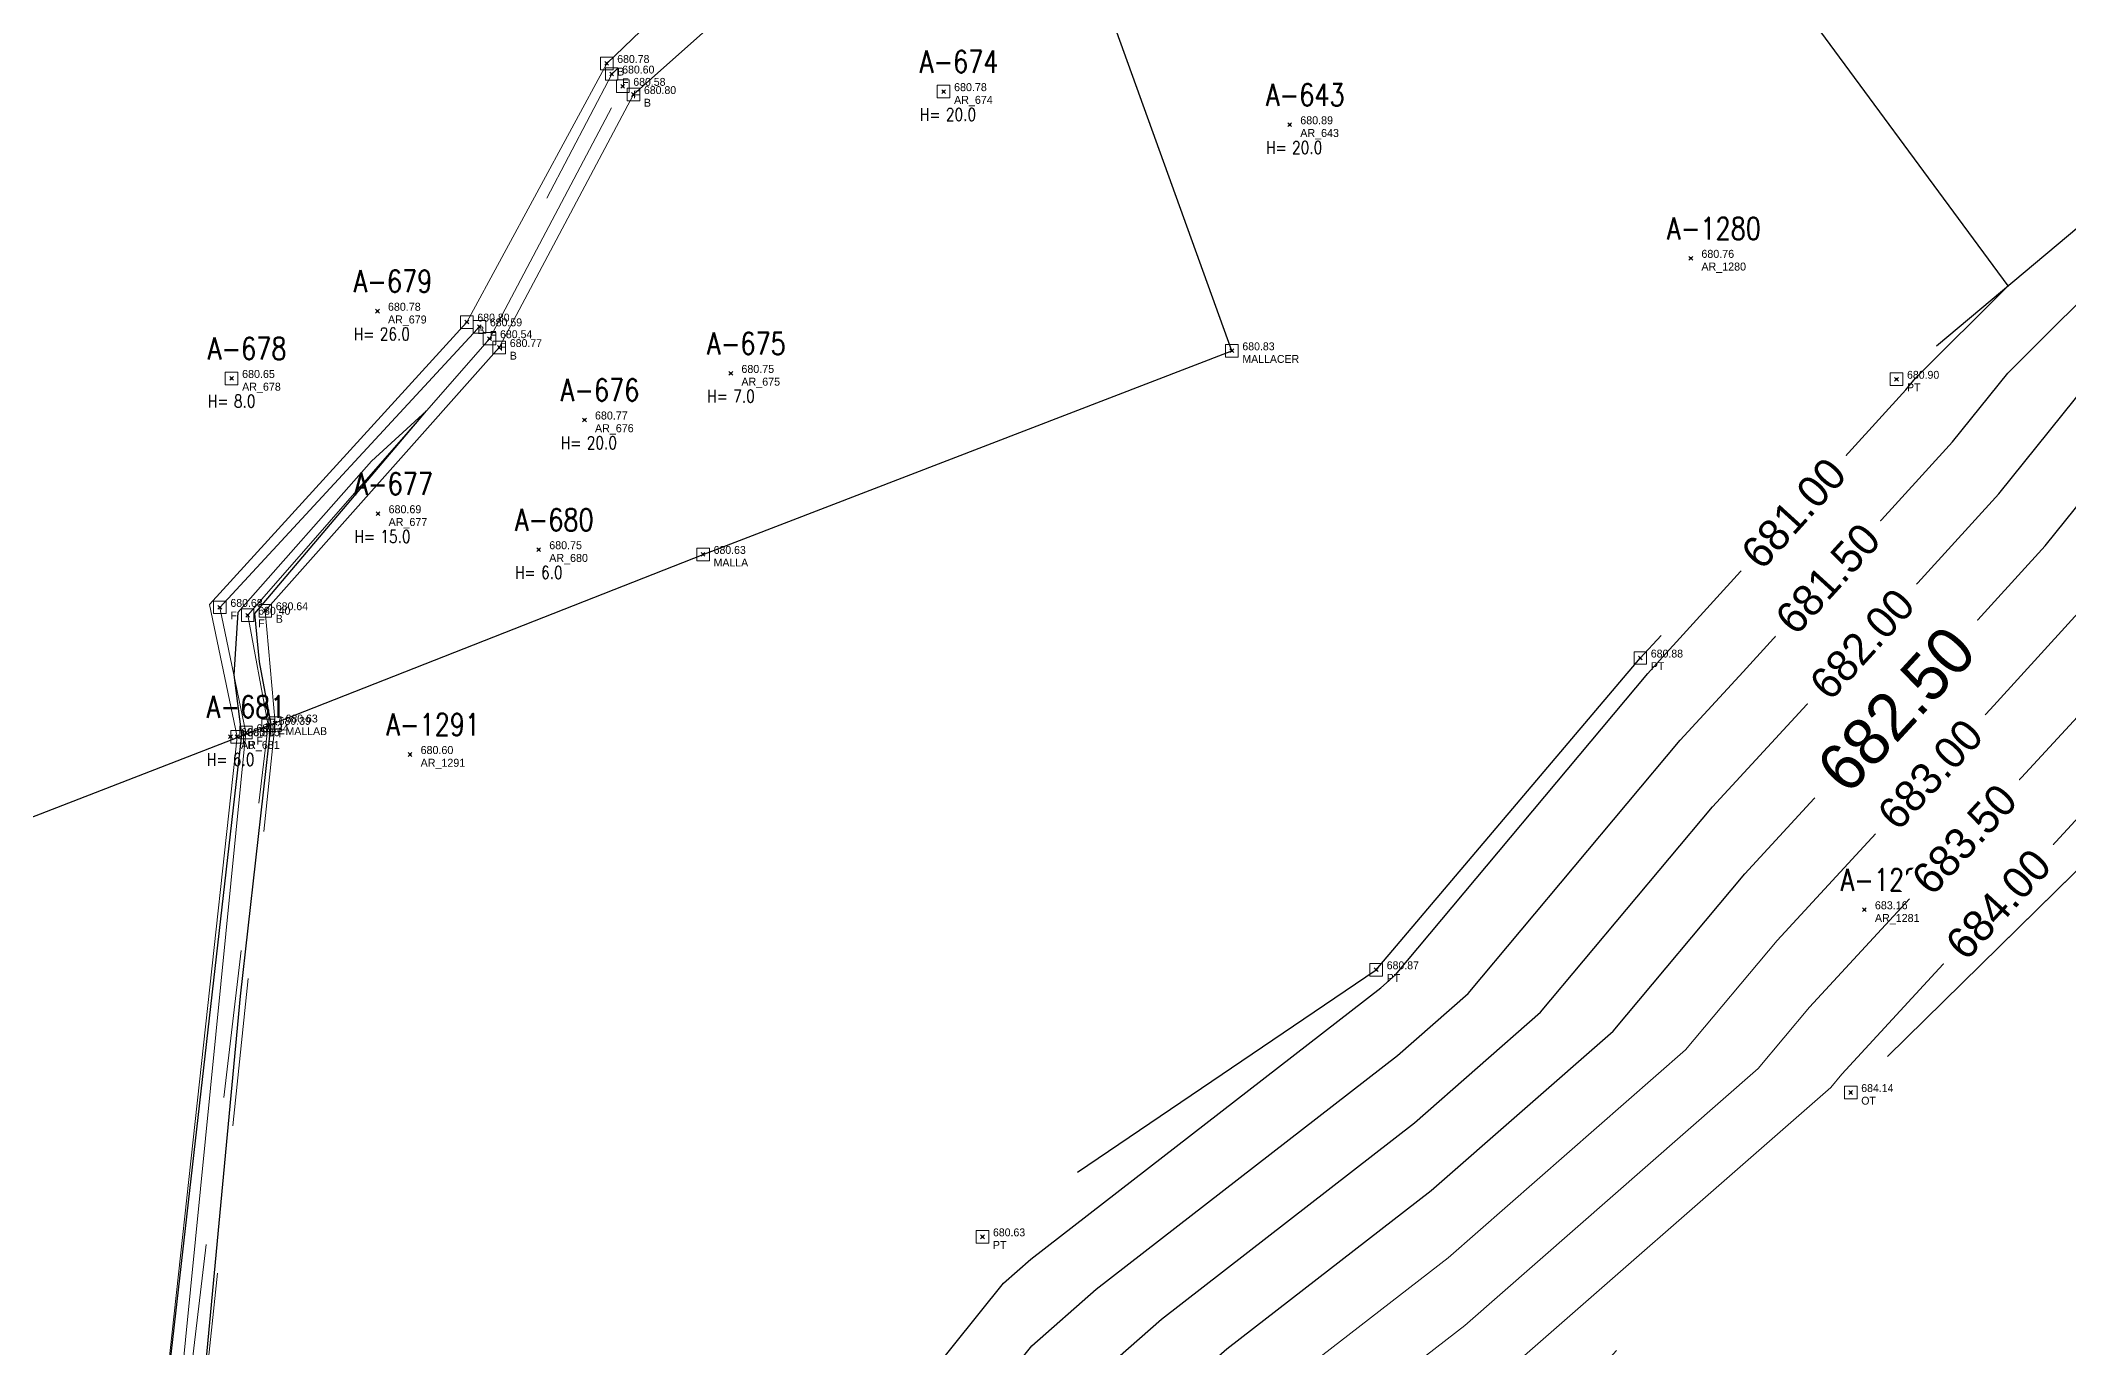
# Model space of a CAD drawing. Extents: x 350769 to 354978, y 6304672 to 6307963.
# Drawn here: x 352610.75 to 352642.93, y 6305878.86 to 6305899.6 of the extents above; entities that cross this region are included whole.
import ezdxf

# ---------------------------------------------------------------- set-up
doc = ezdxf.new("R2010")
doc.units = 0
doc.header["$PDMODE"] = 35
doc.header["$PDSIZE"] = 0.03
for name, pattern in [('CONTINUOS', [0]), ('DASHED', [19.05, 12.7, -6.35]), ('PHANTOM', [23.5, 11.75, -2.35, 2.35, -2.35, 2.35, -2.35])]:
    doc.linetypes.add(name, pattern=pattern)
doc.layers.get('Defpoints').update_dxf_attribs({"linetype": 'CONTINUOUS'})
for name, color, linetype in [('02_Geo ext_Acotamiento', 7, 'CONTINUOUS'), ('02_Geo ext_Geometria', 2, 'CONTINUOUS'), ('1-ARBOL H1', 7, 'CONTINUOUS'), ('1-ARBOL H2', 1, 'CONTINUOUS'), ('1-ARBOL H3', 241, 'CONTINUOUS'), ('1-ARBOL NOMBRE', 3, 'CONTINUOUS'), ('1-ARBOL PTO', 7, 'CONTINUOUS'), ('1-CANAL', 150, 'PHANTOM'), ('1-CERCO', 252, 'CERCO_LINE'), ('1-CERCO MALLA', 252, 'MALLA_LINE'), ('3-CANAL FDO', 141, 'PHANTOM'), ('3-TALUD', 252, 'DASHED'), ('C-TINN', 5, 'CONTINUOUS'), ('C-TOPO-MAJR', 9, 'CONTINUOUS'), ('C-TOPO-MINR', 8, 'CONTINUOUS'), ('V-NODE-TEXT DIC 2012', 31, 'CONTINUOUS')]:
    doc.layers.add(name, color=color, linetype=linetype)
doc.layers.add('0_ASD_TOPOGRAFIA_ELEMENTOS', color=9, linetype='CONTINUOS', lineweight=5, true_color=0xbdbdbd)
doc.styles.add('ROMANS', font='romans.shx', dxfattribs={"width": 0.65})
doc.linetypes.add('CERCO_LINE', pattern='A,0.5,-0.2,[" X ",STANDARD,S=0.1,R=0,X=-0.1,Y=-0.05],-0.25', length=0.95)
doc.linetypes.add('MALLA_LINE', pattern='A,0.5,-0.2,["MLL",STANDARD,S=0.1,R=0,X=-0.1,Y=-0.05],-0.25', length=0.95)
doc.dimstyles.new('Principal', dxfattribs={"dimscale": 0, "dimtxt": 2, "dimasz": 2, "dimexe": 1, "dimexo": 1, "dimtad": 1, "dimrnd": 0.05, "dimzin": 1, "dimtxsty": 'ROMANS', "dimcen": 2.5, "dimclrt": 2, "dimaunit": 2, "dimadec": 0, "dimazin": 0, "dimtfac": 1, "dimtmove": 0, "dimatfit": 3, "dimfxl": 1, "dimfxlon": 1, "dimarcsym": 0})

# ---------------------------------------------------------------- blocks, each defined once
blk = doc.blocks.new('*D990')
at = {"layer": '02_Geo ext_Geometria', "color": 0, "lineweight": -2, "transparency": 16777216}
blk.add_line((352576.022, 6306008.91), (352574.44, 6306014.447), dxfattribs=at)
at = {"layer": '02_Geo ext_Geometria', "color": 0, "transparency": 16777216}
blk.add_solid([(352574.6, 6306014.493), (352574.28, 6306014.401), (352574.165, 6306015.409)], dxfattribs=at)
at = {"layer": 'Defpoints', "color": 0, "transparency": 16777216}
for p in [(352574.165, 6306015.409), (352689.665, 6305611.165)]:
    blk.add_point(p, dxfattribs=at)
at = {"layer": '02_Geo ext_Geometria', "color": 2, "transparency": 16777216, "insert": (352576.282, 6306011.306), "char_height": 1, "attachment_point": 5, "rotation": 285.9455, "style": 'ROMANS'}
blk.add_mtext('R420,40', dxfattribs=at)
blk = doc.blocks.new('*D1163')
at = {"layer": '02_Geo ext_Acotamiento', "color": 0, "lineweight": -2, "transparency": 16777216}
blk.add_line((352570.503, 6306007.292), (352568.844, 6306012.806), dxfattribs=at)
at = {"layer": '02_Geo ext_Acotamiento', "color": 0, "transparency": 16777216}
blk.add_solid([(352569.004, 6306012.854), (352568.685, 6306012.758), (352568.556, 6306013.764)], dxfattribs=at)
at = {"layer": 'Defpoints', "color": 0, "transparency": 16777216}
for p in [(352568.556, 6306013.764), (352689.665, 6305611.165)]:
    blk.add_point(p, dxfattribs=at)
at = {"layer": '02_Geo ext_Acotamiento', "color": 2, "transparency": 16777216, "insert": (352570.729, 6306009.69), "char_height": 1, "attachment_point": 5, "rotation": 286.7422, "style": 'ROMANS'}
blk.add_mtext('R420,40', dxfattribs=at)
blk = doc.blocks.new('*D1284')
at = {"layer": '02_Geo ext_Acotamiento', "color": 0, "lineweight": -2, "transparency": 16777216}
blk.add_line((352572.304, 6306010.521), (352570.703, 6306016.052), dxfattribs=at)
at = {"layer": '02_Geo ext_Acotamiento', "color": 0, "transparency": 16777216}
blk.add_solid([(352570.863, 6306016.098), (352570.543, 6306016.005), (352570.425, 6306017.012)], dxfattribs=at)
at = {"layer": 'Defpoints', "color": 0, "transparency": 16777216}
for p in [(352570.425, 6306017.012), (352668.732, 6305677.436)]:
    blk.add_point(p, dxfattribs=at)
at = {"layer": '02_Geo ext_Acotamiento', "color": 2, "transparency": 16777216, "insert": (352572.556, 6306012.917), "char_height": 1, "attachment_point": 5, "rotation": 286.1456, "style": 'ROMANS'}
blk.add_mtext('R353,50', dxfattribs=at)
blk = doc.blocks.new('*D1285')
at = {"layer": '02_Geo ext_Acotamiento', "color": 0, "lineweight": -2, "transparency": 16777216}
blk.add_line((352571.708, 6306017.61), (352570.121, 6306023.145), dxfattribs=at)
at = {"layer": '02_Geo ext_Acotamiento', "color": 0, "transparency": 16777216}
blk.add_solid([(352570.282, 6306023.191), (352569.961, 6306023.099), (352569.846, 6306024.106)], dxfattribs=at)
at = {"layer": 'Defpoints', "color": 0, "transparency": 16777216}
for p in [(352569.846, 6306024.106), (352673.986, 6305660.762)]:
    blk.add_point(p, dxfattribs=at)
at = {"layer": '02_Geo ext_Acotamiento', "color": 2, "transparency": 16777216, "insert": (352571.966, 6306020.005), "char_height": 1, "attachment_point": 5, "rotation": 285.9932, "style": 'ROMANS'}
blk.add_mtext('R377,95', dxfattribs=at)
blk = doc.blocks.new('TOPOGRAFIA')
at = {"layer": '1-ARBOL H1', "color": 9, "lineweight": 0, "true_color": 0xbdbdbd}
for p in [(390625.079, 6302898.791), (390630.574, 6302898.265), (390616.093, 6302895.305), (390613.778, 6302894.238), (390621.703, 6302894.318), (390619.379, 6302893.579), (390616.103, 6302892.091), (390618.653, 6302891.52), (390613.761, 6302888.552)]:
    blk.add_point(p, dxfattribs=at)
at = {"layer": '1-ARBOL PTO', "color": 9, "lineweight": 0, "true_color": 0xbdbdbd}
for p in [(390625.079, 6302898.791), (390630.574, 6302898.265), (390636.941, 6302896.145), (390616.093, 6302895.305), (390613.778, 6302894.238), (390621.703, 6302894.318), (390619.379, 6302893.579), (390616.103, 6302892.091), (390618.653, 6302891.52), (390613.761, 6302888.552), (390616.611, 6302888.269), (390639.695, 6302885.805)]:
    blk.add_point(p, dxfattribs=at)
at = {"layer": '1-CANAL', "color": 9, "lineweight": 0, "true_color": 0xbdbdbd, "flags": 128}
for points in [[(390619.732, 6302899.238), (390625.845, 6302905.116)], [(390626.235, 6302904.153), (390620.156, 6302898.744)], [(390617.512, 6302895.133), (390619.732, 6302899.238)], [(390620.156, 6302898.744), (390618.027, 6302894.728)], [(390613.426, 6302890.647), (390617.512, 6302895.133)], [(390618.027, 6302894.728), (390614.313, 6302890.551)], [(390613.865, 6302888.551), (390613.426, 6302890.647)], [(390614.313, 6302890.551), (390614.467, 6302888.769)], [(390613.865, 6302888.551), (390612.353, 6302874.658), (390607.394, 6302866.78), (390600.444, 6302855.86), (390593.391, 6302845.455), (390588.064, 6302835.32), (390584.744, 6302832.791), (390583.225, 6302825.262), (390582.094, 6302814.607), (390582.726, 6302814.545), (390584.606, 6302824.96), (390585.586, 6302831.861), (390588.679, 6302834.868), (390594.09, 6302845.06), (390601.29, 6302855.521), (390608.24, 6302866.22), (390612.943, 6302874.184), (390614.467, 6302888.769)]]:
    blk.add_lwpolyline(points, dxfattribs=at)
at = {"layer": '1-CERCO', "color": 9, "lineweight": 0, "true_color": 0xbdbdbd, "flags": 128}
blk.add_lwpolyline([(390629.655, 6302894.677), (390626.235, 6302904.153), (390625.845, 6302905.116), (390623.812, 6302914.958), (390622.015, 6302923.148), (390619.52, 6302934.931), (390617.616, 6302943.74), (390615.737, 6302952.556), (390608.419, 6302949.168), (390600.373, 6302945.466), (390593.216, 6302942.178), (390588.747, 6302943.581), (390583.12, 6302947.034), (390579.264, 6302953.968), (390589.492, 6302958.972), (390597.517, 6302962.569), (390609.056, 6302968.491)], dxfattribs=at)
at = {"layer": '1-CERCO MALLA', "color": 9, "lineweight": 0, "true_color": 0xbdbdbd, "flags": 128}
blk.add_lwpolyline([(390298.902, 6302766.886), (390321.827, 6302775.191), (390333.022, 6302779.598), (390344.315, 6302783.894), (390355.674, 6302788.437), (390364.039, 6302791.557), (390372.772, 6302794.923), (390383.831, 6302799.189), (390394.014, 6302803.265), (390406.216, 6302808.069), (390417.571, 6302812.442), (390423.072, 6302814.547), (390440.449, 6302821.33), (390451.58, 6302825.662), (390463.023, 6302830.049), (390467.688, 6302831.831), (390477.849, 6302835.824), (390486.876, 6302839.311), (390497.568, 6302843.443), (390505.255, 6302846.429), (390510.604, 6302848.504), (390521.025, 6302852.513), (390531.783, 6302856.692), (390541.725, 6302860.565), (390553.332, 6302865.07), (390567.305, 6302870.47), (390577.537, 6302874.447), (390587.477, 6302878.311), (390595.651, 6302881.4), (390605.051, 6302885.124), (390614.467, 6302888.769), (390621.262, 6302891.445), (390629.655, 6302894.677)], dxfattribs=at)
at = {"layer": '3-CANAL FDO', "color": 9, "lineweight": 0, "true_color": 0xbdbdbd, "flags": 128}
for points in [[(390614.357, 6302888.732), (390614.033, 6302890.479), (390617.872, 6302894.869), (390619.987, 6302898.875), (390626.1, 6302904.402), (390628.071, 6302908.241), (390626.247, 6302919.44), (390624.269, 6302927.686), (390621.555, 6302941.113), (390621.382, 6302947.496), (390622.109, 6302957.45), (390620.887, 6302963.071), (390618.288, 6302968.639), (390613.135, 6302975.193), (390612.733, 6302975.009), (390612.821, 6302974.866), (390606.108, 6302971.447), (390596.604, 6302967.198)], [(390606.237, 6302970.98), (390612.923, 6302974.652), (390617.897, 6302968.783), (390620.655, 6302962.985), (390621.67, 6302957.718), (390620.989, 6302949.3), (390620.954, 6302947.502), (390621.196, 6302941.371), (390623.724, 6302928.559), (390625.884, 6302919.533), (390627.672, 6302908.745), (390625.928, 6302904.924), (390619.811, 6302899.07), (390617.711, 6302895.058), (390613.592, 6302890.604), (390614.006, 6302888.616)], [(390614.006, 6302888.616), (390612.595, 6302874.477), (390607.691, 6302866.552), (390600.744, 6302855.689), (390593.595, 6302845.252), (390588.327, 6302835.301), (390584.766, 6302832.523), (390583.913, 6302825.175), (390582.268, 6302814.758), (390582.567, 6302814.692), (390584.388, 6302825.068), (390585.217, 6302832.021), (390588.627, 6302835.242), (390593.882, 6302845.101), (390601.125, 6302855.582), (390608.022, 6302866.397), (390612.648, 6302874.371), (390614.357, 6302888.732)]]:
    blk.add_lwpolyline(points, dxfattribs=at)
at = {"layer": '3-TALUD', "color": 9, "lineweight": 0, "true_color": 0xbdbdbd, "flags": 128}
for points in [[(390619.019, 6302867.687), (390617.159, 6302872.554), (390621.57, 6302874.987), (390625.696, 6302880.613), (390631.946, 6302884.852), (390636.138, 6302889.8), (390640.205, 6302894.225), (390647.27, 6302900.145), (390651.055, 6302901.045)], [(390627.037, 6302851.143), (390625.754, 6302858.486), (390624.948, 6302862.01), (390626.71, 6302867.759), (390629.08, 6302873.124), (390633.951, 6302876.82), (390639.478, 6302882.903), (390645.251, 6302888.576), (390650.491, 6302894.802), (390655.937, 6302895.937), (390664.479, 6302897.651), (390672.267, 6302898.488), (390673.359, 6302891.201), (390676.563, 6302884.111), (390669.116, 6302878.832), (390663.612, 6302879.09), (390660.879, 6302877.238), (390662.409, 6302869.793)]]:
    blk.add_lwpolyline(points, dxfattribs=at)
at = {"layer": 'C-TINN', "color": 9, "linetype": 'Continuous', "lineweight": 0, "true_color": 0xbdbdbd}
for points, elevation in [([(390619.632, 6302899.138), (390619.632, 6302899.338), (390619.832, 6302899.338), (390619.832, 6302899.138), (390619.632, 6302899.138)], 680.785), ([(390619.711, 6302898.97), (390619.711, 6302899.17), (390619.911, 6302899.17), (390619.911, 6302898.97), (390619.711, 6302898.97)], 680.598), ([(390619.887, 6302898.775), (390619.887, 6302898.975), (390620.087, 6302898.975), (390620.087, 6302898.775), (390619.887, 6302898.775)], 680.585), ([(390620.056, 6302898.644), (390620.056, 6302898.844), (390620.256, 6302898.844), (390620.256, 6302898.644), (390620.056, 6302898.644)], 680.796), ([(390624.979, 6302898.691), (390624.979, 6302898.891), (390625.179, 6302898.891), (390625.179, 6302898.691), (390624.979, 6302898.691)], 680.78), ([(390617.412, 6302895.033), (390617.412, 6302895.233), (390617.612, 6302895.233), (390617.612, 6302895.033), (390617.412, 6302895.033)], 680.799), ([(390617.611, 6302894.958), (390617.611, 6302895.158), (390617.811, 6302895.158), (390617.811, 6302894.958), (390617.611, 6302894.958)], 680.589), ([(390617.772, 6302894.769), (390617.772, 6302894.969), (390617.972, 6302894.969), (390617.972, 6302894.769), (390617.772, 6302894.769)], 680.536), ([(390617.927, 6302894.628), (390617.927, 6302894.828), (390618.127, 6302894.828), (390618.127, 6302894.628), (390617.927, 6302894.628)], 680.771), ([(390629.555, 6302894.577), (390629.555, 6302894.777), (390629.755, 6302894.777), (390629.755, 6302894.577), (390629.555, 6302894.577)], 680.833), ([(390613.678, 6302894.138), (390613.678, 6302894.338), (390613.878, 6302894.338), (390613.878, 6302894.138), (390613.678, 6302894.138)], 680.65), ([(390640.105, 6302894.125), (390640.105, 6302894.325), (390640.305, 6302894.325), (390640.305, 6302894.125), (390640.105, 6302894.125)], 680.898), ([(390621.162, 6302891.345), (390621.162, 6302891.545), (390621.362, 6302891.545), (390621.362, 6302891.345), (390621.162, 6302891.345)], 680.627), ([(390613.492, 6302890.504), (390613.492, 6302890.704), (390613.692, 6302890.704), (390613.692, 6302890.504), (390613.492, 6302890.504)], 680.684), ([(390613.933, 6302890.379), (390613.933, 6302890.579), (390614.133, 6302890.579), (390614.133, 6302890.379), (390613.933, 6302890.379)], 680.398), ([(390614.213, 6302890.451), (390614.213, 6302890.651), (390614.413, 6302890.651), (390614.413, 6302890.451), (390614.213, 6302890.451)], 680.645), ([(390636.038, 6302889.7), (390636.038, 6302889.9), (390636.238, 6302889.9), (390636.238, 6302889.7), (390636.038, 6302889.7)], 680.885), ([(390614.257, 6302888.632), (390614.257, 6302888.832), (390614.457, 6302888.832), (390614.457, 6302888.632), (390614.257, 6302888.632)], 680.387), ([(390614.367, 6302888.669), (390614.367, 6302888.869), (390614.567, 6302888.869), (390614.567, 6302888.669), (390614.367, 6302888.669)], 680.634), ([(390613.765, 6302888.451), (390613.765, 6302888.651), (390613.965, 6302888.651), (390613.965, 6302888.451), (390613.765, 6302888.451)], 680.651), ([(390613.906, 6302888.516), (390613.906, 6302888.716), (390614.106, 6302888.716), (390614.106, 6302888.516), (390613.906, 6302888.516)], 680.343), ([(390631.846, 6302884.752), (390631.846, 6302884.952), (390632.046, 6302884.952), (390632.046, 6302884.752), (390631.846, 6302884.752)], 680.866), ([(390639.378, 6302882.803), (390639.378, 6302883.003), (390639.578, 6302883.003), (390639.578, 6302882.803), (390639.378, 6302882.803)], 684.138), ([(390625.596, 6302880.513), (390625.596, 6302880.713), (390625.796, 6302880.713), (390625.796, 6302880.513), (390625.596, 6302880.513)], 680.628)]:
    blk.add_lwpolyline(points, dxfattribs=dict(at, elevation=elevation))
for p in [(390619.732, 6302899.238, 680.785), (390619.811, 6302899.07, 680.598), (390619.987, 6302898.875, 680.585), (390620.156, 6302898.744, 680.796), (390625.079, 6302898.791, 680.78), (390617.512, 6302895.133, 680.799), (390617.711, 6302895.058, 680.589), (390617.872, 6302894.869, 680.536), (390618.027, 6302894.728, 680.771), (390629.655, 6302894.677, 680.833), (390613.778, 6302894.238, 680.65), (390640.205, 6302894.225, 680.898), (390621.262, 6302891.445, 680.627), (390613.592, 6302890.604, 680.684), (390614.033, 6302890.479, 680.398), (390614.313, 6302890.551, 680.645), (390636.138, 6302889.8, 680.885), (390614.467, 6302888.769, 680.634), (390613.865, 6302888.551, 680.651), (390614.006, 6302888.616, 680.343), (390614.357, 6302888.732, 680.387), (390631.946, 6302884.852, 680.866), (390639.478, 6302882.903, 684.138), (390625.696, 6302880.613, 680.628)]:
    blk.add_point(p, dxfattribs=at)
at = {"layer": 'C-TOPO-MAJR', "color": 9, "linetype": 'Continuous', "lineweight": -3, "true_color": 0xbdbdbd, "elevation": 682.5}
blk.add_lwpolyline([(390635.998, 6302841.436), (390632.925, 6302842.375), (390629.606, 6302843.476), (390628.005, 6302843.776), (390626.073, 6302845.465), (390623.707, 6302848.386), (390622.145, 6302851.373), (390621.813, 6302854.441), (390620.664, 6302858.325), (390620.284, 6302859.762), (390621.394, 6302865.413), (390622.069, 6302867.716), (390624.022, 6302871.54), (390625.134, 6302874.103), (390627.375, 6302876.898), (390629.573, 6302878.832), (390632.82, 6302881.35), (390635.707, 6302883.879), (390637.796, 6302886.376), (390640.423, 6302889.225), (390642.567, 6302891.58), (390644.908, 6302894.489)], dxfattribs=at)
at = {"layer": 'C-TOPO-MINR', "color": 9, "linetype": 'Continuous', "lineweight": -3, "true_color": 0xbdbdbd}
for points, elevation in [([(390632.945, 6302841.395), (390628.871, 6302842.746), (390626.906, 6302843.115), (390625.833, 6302844.052), (390622.878, 6302847.699), (390620.928, 6302851.431), (390620.723, 6302853.322), (390619.257, 6302858.28), (390619.025, 6302859.156), (390620.435, 6302866.332), (390620.837, 6302867.704), (390623.308, 6302872.543), (390624.097, 6302874.36), (390626.926, 6302877.89), (390628.537, 6302879.307), (390632.553, 6302882.422), (390634.556, 6302884.177), (390637.283, 6302887.436), (390639.096, 6302889.403), (390641.83, 6302892.406), (390643.44, 6302894.406), (390647.993, 6302898.946), (390650.935, 6302899.712)], 682), ([(390632.965, 6302840.414), (390628.136, 6302842.016), (390625.807, 6302842.453), (390625.593, 6302842.639), (390622.049, 6302847.013), (390619.71, 6302851.488), (390619.633, 6302852.203), (390617.849, 6302858.236), (390617.766, 6302858.549), (390619.476, 6302867.25), (390619.605, 6302867.692), (390622.595, 6302873.546), (390623.06, 6302874.617), (390626.478, 6302878.883), (390627.502, 6302879.783), (390632.285, 6302883.493), (390633.405, 6302884.474), (390636.769, 6302888.496), (390637.77, 6302889.581), (390641.093, 6302893.231), (390641.972, 6302894.324), (390647.473, 6302899.809)], 681.5), ([(390622.022, 6302874.875), (390626.03, 6302879.875), (390626.466, 6302880.259), (390632.018, 6302884.565), (390632.254, 6302884.772), (390636.256, 6302889.556), (390636.443, 6302889.759), (390640.355, 6302894.057), (390640.504, 6302894.242), (390641.976, 6302895.709), (390638.362, 6302900.61)], 681), ([(390612.462, 6302837.976), (390613.288, 6302847.401), (390611.439, 6302850.689), (390611.355, 6302851.442), (390612.542, 6302856.184), (390614.89, 6302858.977), (390615.323, 6302859.318), (390615.617, 6302860.825), (390615.339, 6302861.691), (390609.756, 6302865.794), (390613.029, 6302874.151), (390614.674, 6302875.273), (390613.096, 6302875.652), (390613.919, 6302884.433), (390614.407, 6302888.749), (390614.221, 6302889.74), (390614.149, 6302890.509), (390616.871, 6302893.724), (390615.997, 6302892.924), (390613.876, 6302890.524), (390613.815, 6302889.531), (390613.934, 6302888.583), (390612.506, 6302876.064), (390607.894, 6302881.841)], 680.5)]:
    blk.add_lwpolyline(points, dxfattribs=dict(at, elevation=elevation))
at = {"layer": 'C-TOPO-MINR', "color": 9, "linetype": 'Continuous', "lineweight": 0, "true_color": 0xbdbdbd}
for points, elevation in [([(390643.305, 6302890.755), (390641.749, 6302889.046), (390638.31, 6302885.316), (390636.858, 6302883.581), (390633.088, 6302880.279), (390630.608, 6302878.356), (390627.823, 6302875.906), (390626.171, 6302873.846), (390624.735, 6302870.536), (390623.301, 6302867.727), (390622.353, 6302864.495), (390621.542, 6302860.369), (390622.072, 6302858.369), (390622.903, 6302855.559), (390623.363, 6302851.316), (390624.536, 6302849.072), (390626.313, 6302846.878), (390629.104, 6302844.438), (390630.341, 6302844.206), (390632.904, 6302843.356), (390636.936, 6302842.124), (390638.477, 6302840.938)], 683), ([(390643.076, 6302888.868), (390638.823, 6302884.256), (390638.009, 6302883.283), (390633.355, 6302879.207), (390631.644, 6302877.88), (390628.271, 6302874.914), (390627.209, 6302873.588), (390625.449, 6302869.533), (390624.532, 6302867.739), (390623.312, 6302863.577), (390622.801, 6302860.975), (390623.479, 6302858.414), (390623.993, 6302856.678), (390624.58, 6302851.259), (390625.364, 6302849.758), (390626.553, 6302848.292), (390630.203, 6302845.099), (390631.076, 6302844.936), (390632.884, 6302844.336), (390637.873, 6302842.812), (390638.938, 6302841.992), (390640.963, 6302841.414)], 683.5), ([(390644.402, 6302888.69), (390639.336, 6302883.196), (390639.16, 6302882.985), (390633.623, 6302878.136), (390632.679, 6302877.404), (390628.72, 6302873.922), (390628.246, 6302873.331), (390626.162, 6302868.53), (390625.764, 6302867.75), (390624.271, 6302862.658), (390624.059, 6302861.582), (390624.887, 6302858.459), (390625.083, 6302857.797), (390625.798, 6302851.201), (390626.193, 6302850.444), (390626.793, 6302849.705), (390631.303, 6302845.761), (390631.811, 6302845.666), (390632.863, 6302845.316), (390638.81, 6302843.5), (390639.4, 6302843.046), (390640.521, 6302842.726), (390646.222, 6302841.016)], 684)]:
    blk.add_lwpolyline(points, dxfattribs=dict(at, elevation=elevation))
at = {"layer": 'V-NODE-TEXT DIC 2012', "color": 9, "lineweight": 0, "true_color": 0xbdbdbd}
for p in [(390619.732, 6302899.238), (390619.811, 6302899.07), (390619.987, 6302898.875), (390620.156, 6302898.744), (390625.079, 6302898.791), (390630.574, 6302898.265), (390636.941, 6302896.145), (390616.093, 6302895.305), (390617.512, 6302895.133), (390617.711, 6302895.058), (390617.872, 6302894.869), (390618.027, 6302894.728), (390629.655, 6302894.677), (390613.778, 6302894.238), (390621.703, 6302894.318), (390640.205, 6302894.225), (390619.379, 6302893.579), (390616.103, 6302892.091), (390618.653, 6302891.52), (390621.262, 6302891.445), (390613.592, 6302890.604), (390614.033, 6302890.479), (390614.313, 6302890.551), (390636.138, 6302889.8), (390614.467, 6302888.769), (390613.761, 6302888.552), (390613.865, 6302888.551), (390614.006, 6302888.616), (390614.357, 6302888.732), (390616.611, 6302888.269), (390639.695, 6302885.805), (390631.946, 6302884.852), (390639.478, 6302882.903), (390625.696, 6302880.613)]:
    blk.add_point(p, dxfattribs=at)
at = {"layer": '1-ARBOL H2', "color": 9, "lineweight": 0, "true_color": 0xbdbdbd, "style": 'ROMANS', "width": 0.8}
for p in [(390624.702, 6302898.329), (390630.197, 6302897.803), (390615.716, 6302894.843), (390613.401, 6302893.776), (390621.326, 6302893.856), (390619.002, 6302893.117), (390615.726, 6302891.629), (390618.276, 6302891.058), (390613.384, 6302888.09)]:
    blk.add_text('H=', height=0.2, dxfattribs=at).set_placement(p)
at = {"layer": '1-ARBOL H3', "color": 9, "lineweight": 0, "true_color": 0xbdbdbd, "style": 'ROMANS', "width": 0.8}
for s, p in [('20.0', (390625.115, 6302898.329)), ('20.0', (390630.61, 6302897.803)), ('26.0', (390616.129, 6302894.843)), ('8.0', (390613.814, 6302893.776)), ('7.0', (390621.739, 6302893.856)), ('20.0', (390619.415, 6302893.117)), ('15.0', (390616.139, 6302891.629)), ('6.0', (390618.689, 6302891.058)), ('6.0', (390613.797, 6302888.09))]:
    blk.add_text(s, height=0.2, dxfattribs=at).set_placement(p)
at = {"layer": '1-ARBOL NOMBRE', "color": 9, "lineweight": 0, "true_color": 0xbdbdbd, "style": 'ROMANS', "width": 0.8}
for s, p in [('A-674', (390624.702, 6302899.091)), ('A-643', (390630.197, 6302898.565)), ('A-1280', (390636.564, 6302896.445)), ('A-679', (390615.716, 6302895.605)), ('A-678', (390613.401, 6302894.538)), ('A-675', (390621.326, 6302894.618)), ('A-676', (390619.002, 6302893.879)), ('A-677', (390615.726, 6302892.391)), ('A-680', (390618.276, 6302891.82)), ('A-681', (390613.384, 6302888.852)), ('A-1291', (390616.234, 6302888.569)), ('A-1281', (390639.318, 6302886.105))]:
    blk.add_text(s, height=0.35, dxfattribs=at).set_placement(p)
at = {"layer": 'V-NODE-TEXT DIC 2012', "color": 9, "lineweight": 0, "true_color": 0xbdbdbd}
for s, height, p in [('680.78', 0.125, (390619.899, 6302899.246)), ('B', 0.125, (390619.899, 6302899.046)), ('680.60', 0.125, (390619.978, 6302899.078)), ('F', 0.125, (390619.978, 6302898.878)), ('680.58', 0.125, (390620.154, 6302898.883)), ('F', 0.125, (390620.154, 6302898.683)), ('680.80', 0.125, (390620.323, 6302898.752)), ('680.78', 0.127, (390625.246, 6302898.798)), ('B', 0.125, (390620.323, 6302898.552)), ('AR_674', 0.127, (390625.246, 6302898.596)), ('AR_643', 0.127, (390630.741, 6302898.07)), ('680.89', 0.127, (390630.741, 6302898.272)), ('680.76', 0.127, (390637.108, 6302896.152)), ('AR_1280', 0.127, (390637.108, 6302895.95)), ('AR_679', 0.127, (390616.26, 6302895.11)), ('680.78', 0.127, (390616.26, 6302895.312)), ('680.80', 0.125, (390617.679, 6302895.141)), ('680.59', 0.125, (390617.878, 6302895.066)), ('B', 0.125, (390617.679, 6302894.941)), ('F', 0.125, (390617.878, 6302894.866)), ('680.54', 0.125, (390618.039, 6302894.877)), ('680.77', 0.125, (390618.194, 6302894.736)), ('F', 0.125, (390618.039, 6302894.677)), ('B', 0.125, (390618.194, 6302894.536)), ('680.83', 0.125, (390629.822, 6302894.685)), ('MALLACER', 0.125, (390629.822, 6302894.485)), ('680.65', 0.127, (390613.945, 6302894.245)), ('AR_675', 0.127, (390621.87, 6302894.123)), ('680.75', 0.127, (390621.87, 6302894.325)), ('680.90', 0.125, (390640.372, 6302894.233)), ('AR_678', 0.127, (390613.945, 6302894.043)), ('PT', 0.125, (390640.372, 6302894.033)), ('680.77', 0.127, (390619.546, 6302893.586)), ('AR_676', 0.127, (390619.546, 6302893.384)), ('AR_677', 0.127, (390616.27, 6302891.896)), ('680.69', 0.127, (390616.27, 6302892.098)), ('680.75', 0.127, (390618.82, 6302891.527)), ('AR_680', 0.127, (390618.82, 6302891.325)), ('680.63', 0.125, (390621.429, 6302891.453)), ('MALLA', 0.125, (390621.429, 6302891.253)), ('680.68', 0.125, (390613.759, 6302890.612)), ('680.64', 0.125, (390614.48, 6302890.559)), ('F', 0.125, (390613.759, 6302890.412)), ('680.40', 0.125, (390614.2, 6302890.487)), ('F', 0.125, (390614.2, 6302890.287)), ('B', 0.125, (390614.48, 6302890.359)), ('680.88', 0.125, (390636.305, 6302889.808)), ('PT', 0.125, (390636.305, 6302889.608)), ('680.34', 0.125, (390614.173, 6302888.624)), ('680.39', 0.125, (390614.524, 6302888.74)), ('680.63', 0.125, (390614.634, 6302888.777)), ('AR_681', 0.127, (390613.928, 6302888.357)), ('680.81', 0.127, (390613.928, 6302888.559)), ('680.65', 0.125, (390614.032, 6302888.559)), ('B', 0.125, (390614.032, 6302888.359)), ('F', 0.125, (390614.173, 6302888.424)), ('F', 0.125, (390614.524, 6302888.54)), ('MALLAB', 0.125, (390614.634, 6302888.577)), ('AR_1291', 0.127, (390616.778, 6302888.074)), ('680.60', 0.127, (390616.778, 6302888.276)), ('683.16', 0.127, (390639.862, 6302885.812)), ('AR_1281', 0.127, (390639.862, 6302885.61)), ('680.87', 0.125, (390632.113, 6302884.86)), ('PT', 0.125, (390632.113, 6302884.66)), ('684.14', 0.125, (390639.645, 6302882.911)), ('OT', 0.125, (390639.645, 6302882.711)), ('680.63', 0.125, (390625.863, 6302880.621)), ('PT', 0.125, (390625.863, 6302880.421))]:
    blk.add_text(s, height=height, dxfattribs=at).set_placement(p)
at = {"layer": 'C-TOPO-MAJR', "color": 9, "linetype": 'Continuous', "lineweight": 0, "true_color": 0xbdbdbd, "insert": (390640.202, 6302888.986, 682.5), "char_height": 0.75, "width": 3.75143, "attachment_point": 5, "rotation": 47.3247, "bg_fill": 3, "box_fill_scale": 1.042333, "bg_fill_color": 9, "bg_fill_true_color": 13158600, "bg_fill_transparency": 0}
blk.add_mtext('682.50', dxfattribs=at)
at = {"layer": 'C-TOPO-MINR', "color": 9, "linetype": 'Continuous', "lineweight": 0, "true_color": 0xbdbdbd, "insert": (390638.573, 6302892.098, 681), "char_height": 0.5, "width": 2.40476, "attachment_point": 5, "rotation": 47.6869, "bg_fill": 3, "box_fill_scale": 1.0635, "bg_fill_color": 9, "bg_fill_true_color": 13158600, "bg_fill_transparency": 0}
blk.add_mtext('681.00', dxfattribs=at)
at = {"layer": 'C-TOPO-MINR', "color": 9, "linetype": 'Continuous', "lineweight": 0, "true_color": 0xbdbdbd, "insert": (390639.116, 6302891.06, 681.5), "char_height": 0.5, "width": 2.40476, "attachment_point": 5, "rotation": 47.6869, "bg_fill": 3, "box_fill_scale": 1.0635, "bg_fill_color": 9, "bg_fill_true_color": 13158600, "bg_fill_transparency": 0}
blk.add_mtext('681.50', dxfattribs=at)
at = {"layer": 'C-TOPO-MINR', "color": 9, "linetype": 'Continuous', "lineweight": 0, "true_color": 0xbdbdbd, "insert": (390639.66, 6302890.022, 682), "char_height": 0.5, "width": 2.50095, "attachment_point": 5, "rotation": 47.6869, "bg_fill": 3, "box_fill_scale": 1.0635, "bg_fill_color": 9, "bg_fill_true_color": 13158600, "bg_fill_transparency": 0}
blk.add_mtext('682.00', dxfattribs=at)
at = {"layer": 'C-TOPO-MINR', "color": 9, "linetype": 'Continuous', "lineweight": 0, "true_color": 0xbdbdbd, "insert": (390640.742, 6302887.954, 683), "char_height": 0.5, "width": 2.50095, "attachment_point": 5, "rotation": 47.3247, "bg_fill": 3, "box_fill_scale": 1.0635, "bg_fill_color": 9, "bg_fill_true_color": 13158600, "bg_fill_transparency": 0}
blk.add_mtext('683.00', dxfattribs=at)
at = {"layer": 'C-TOPO-MINR', "color": 9, "linetype": 'Continuous', "lineweight": 0, "true_color": 0xbdbdbd, "insert": (390641.282, 6302886.923, 683.5), "char_height": 0.5, "width": 2.50095, "attachment_point": 5, "rotation": 47.3247, "bg_fill": 3, "box_fill_scale": 1.0635, "bg_fill_color": 9, "bg_fill_true_color": 13158600, "bg_fill_transparency": 0}
blk.add_mtext('683.50', dxfattribs=at)
at = {"layer": 'C-TOPO-MINR', "color": 9, "linetype": 'Continuous', "lineweight": 0, "true_color": 0xbdbdbd, "insert": (390641.822, 6302885.892, 684), "char_height": 0.5, "width": 2.50095, "attachment_point": 5, "rotation": 47.3247, "bg_fill": 3, "box_fill_scale": 1.0635, "bg_fill_color": 9, "bg_fill_true_color": 13158600, "bg_fill_transparency": 0}
blk.add_mtext('684.00', dxfattribs=at)

msp = doc.modelspace()

# ---------------------------------------------------------------- linework, layer by layer
at = {"layer": '1-CERCO', "ltscale": 6, "flags": 128}
msp.add_lwpolyline([(352629.655, 6305894.677), (352626.235, 6305904.153), (352625.845, 6305905.116), (352623.812, 6305914.958), (352622.015, 6305923.148), (352619.52, 6305934.931), (352617.616, 6305943.74), (352615.737, 6305952.556), (352608.419, 6305949.168), (352600.373, 6305945.466), (352593.216, 6305942.178), (352588.747, 6305943.581), (352583.12, 6305947.034), (352579.264, 6305953.968), (352589.492, 6305958.972), (352597.517, 6305962.569), (352609.056, 6305968.491)], dxfattribs=at)
at = {"layer": '1-CERCO MALLA', "ltscale": 6, "flags": 128}
msp.add_lwpolyline([(352310.521, 6305771.095), (352321.827, 6305775.191), (352333.022, 6305779.598), (352344.315, 6305783.894), (352355.674, 6305788.437), (352364.039, 6305791.557), (352372.772, 6305794.923), (352383.831, 6305799.189), (352394.014, 6305803.265), (352406.216, 6305808.069), (352417.571, 6305812.442), (352423.072, 6305814.547), (352440.449, 6305821.33), (352451.58, 6305825.662), (352463.023, 6305830.049), (352467.688, 6305831.831), (352477.849, 6305835.824), (352486.876, 6305839.311), (352497.568, 6305843.443), (352505.255, 6305846.429), (352510.604, 6305848.504), (352521.025, 6305852.513), (352531.783, 6305856.692), (352541.725, 6305860.565), (352553.332, 6305865.07), (352567.305, 6305870.47), (352577.537, 6305874.447), (352587.477, 6305878.311), (352595.651, 6305881.4), (352605.051, 6305885.124), (352614.467, 6305888.769), (352621.262, 6305891.445), (352629.655, 6305894.677)], dxfattribs=at)
at = {"layer": '3-TALUD', "flags": 128}
for points in [[(352619.019, 6305867.687), (352617.159, 6305872.554), (352621.57, 6305874.987), (352625.696, 6305880.613), (352631.946, 6305884.852), (352636.138, 6305889.8), (352640.205, 6305894.225), (352647.27, 6305900.145), (352651.055, 6305901.045)], [(352627.037, 6305851.143), (352625.754, 6305858.486), (352624.948, 6305862.01), (352626.71, 6305867.759), (352629.08, 6305873.124), (352633.951, 6305876.82), (352639.478, 6305882.903), (352645.251, 6305888.576), (352650.491, 6305894.802), (352655.937, 6305895.937), (352664.479, 6305897.651), (352672.267, 6305898.488), (352673.359, 6305891.201), (352676.563, 6305884.111), (352669.116, 6305878.832), (352663.612, 6305879.09), (352660.879, 6305877.238), (352662.409, 6305869.793)]]:
    msp.add_lwpolyline(points, dxfattribs=at)

# ---------------------------------------------------------------- dimensions: what is measured, and where the dimension line sits
at = {"layer": '02_Geo ext_Acotamiento'}
for center, mpoint, override, picture, middle in [((352673.986, 6305660.762), (352569.846, 6306024.106), {"dimscale": 0, "dimfxl": 0.22}, '*D1285', (352571.093, 6306019.755)), ((352668.732, 6305677.436), (352570.425, 6306017.012), {"dimscale": 0, "dimfxl": 0.22}, '*D1284', (352571.684, 6306012.664)), ((352689.665, 6305611.165), (352568.556, 6306013.764), {"dimscale": 0, "dimaunit": 0, "dimfxl": 0.22, "dimarcsym": 1}, '*D1163', (352569.86, 6306009.429))]:
    dim = msp.add_radius_dim(center=center, mpoint=mpoint, dimstyle='Principal', override=override, dxfattribs=at)
    dim.commit()
    dim.dimension.update_dxf_attribs({"geometry": picture, "text_midpoint": middle, "dimtype": 164})
at = {"layer": '02_Geo ext_Geometria'}
dim = msp.add_radius_dim(center=(352689.665, 6305611.165), mpoint=(352574.165, 6306015.409), dimstyle='Principal', override={"dimscale": 0, "dimaunit": 0, "dimfxl": 0.22, "dimarcsym": 1}, dxfattribs=at)
dim.commit()
dim.dimension.update_dxf_attribs({"geometry": '*D990', "text_midpoint": (352575.409, 6306011.056), "dimtype": 164})

# ---------------------------------------------------------------- next in the draw order: block references
at = {"layer": '0_ASD_TOPOGRAFIA_ELEMENTOS', "color": 30, "true_color": 0xf26507}
msp.add_blockref('TOPOGRAFIA', (-38000, 3000), dxfattribs=at)

doc.saveas('drawing.dxf')
